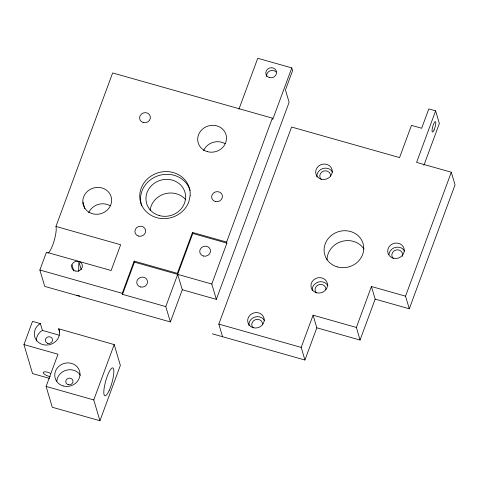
<?xml version="1.0" encoding="UTF-8"?>
<svg xmlns="http://www.w3.org/2000/svg" width="479" height="479" viewBox="0 0 479 479"><rect width="100%" height="100%" fill="white"/><g stroke="black" fill="none" stroke-linecap="round" stroke-linejoin="round"><path stroke-width="0.72" d="M78.712 271.599L78.79 261.366L81.214 269.557M192.48 232.423L177.374 273.341L182.295 289.741L216.34 299.375L211.796 284.029L226.902 243.116L226.597 242.081L192.48 232.423L192.786 233.465L165.782 306.59L170.398 321.954L44.727 286.394L39.871 270.012L46.445 252.211L111.134 270.515L120.648 244.745L55.959 226.441L112.643 72.94L272.359 118.139L272.749 119.451L291.783 67.904L257.738 58.27L238.961 109.116M356.394 327.45L313.086 315.194L316.823 327.81L360.058 340.042L356.394 327.45L371.429 286.514L405.545 296.172L409.288 308.787L375.165 299.13L371.429 286.514M49.565 378.398L32.542 373.584L23.95 344.587L32.512 321.391L40.392 323.618L42.409 330.432L59.294 335.204M59.689 332.198L58.683 328.798L114.2 344.593L120.361 365.399L99.931 420.73L52.265 407.24L46.104 386.439L57.995 354.221L23.95 344.587M165.782 306.59L122.546 294.357L122.235 293.322L134.132 261.103L177.374 273.341M122.546 294.357L134.437 262.139L134.132 261.103M99.931 420.73L93.764 399.923L114.2 344.593M170.398 321.954L182.295 289.741M226.597 242.081L272.359 118.139M216.34 299.375L289.112 102.302L285.454 89.962L292.591 70.635L291.783 67.904M222.561 336.719L218.825 324.103L291.591 127.031L399.564 157.585L411.461 125.366L421.67 128.258L428.807 108.931L435.621 110.859L439.357 123.474L423.921 165.267M212.347 333.827L304.925 360.022L301.189 347.407L313.086 315.194M304.925 360.022L316.823 327.81M435.621 110.859L416.586 162.399L451.314 172.23L455.05 184.846L409.288 308.787M360.058 340.042L375.165 299.13M405.545 296.172L451.314 172.23M40.392 323.618L38.685 324.738A12.699 11.682 -16.5 0 0 42.757 344.575A12.699 11.682 -16.5 0 0 59.324 330.582L58.683 328.798M42.409 330.432L40.697 331.546A12.699 11.682 -16.5 0 0 36.32 340.994M192.786 233.465L226.902 243.116M134.437 262.139L211.796 284.029M39.871 270.012L122.235 293.322M218.825 324.103L301.189 347.407M46.104 386.439L93.764 399.923M82.933 202.198L84.831 208.61M71.898 264.755L73.718 270.898M203.605 150.616A14.514 13.352 -16.5 0 1 225.076 143.688M150.113 210.275A19.962 18.358 -16.5 0 1 164.674 193.869A19.962 18.358 -16.5 0 1 185.774 199.833M266.683 76.646A5.443 5.006 -16.5 0 1 269.647 71.042A5.443 5.006 -16.5 0 1 276.096 72.018M141.688 205.892A25.405 23.369 -16.5 0 1 158.585 175.607A25.405 23.369 -16.5 0 1 190.079 190.432M327.013 259.929A19.962 18.358 -16.5 0 1 341.713 241.458A19.962 18.358 -16.5 0 1 364.028 249.116M248.918 325.51A8.347 7.676 -16.5 0 1 254.918 317.044A8.347 7.676 -16.5 0 1 264.642 320.708M253.068 327.846A5.443 5.006 -16.5 0 1 255.475 319.673A5.443 5.006 -16.5 0 1 262.564 324.528M55.959 226.441A14.514 3.227 -74.2 0 1 53.995 241.266A14.514 3.227 -74.2 0 1 47.888 253.217M388.93 254.642A8.347 7.676 -16.5 0 1 395.66 247.338A8.347 7.676 -16.5 0 1 404.677 251.188M402.312 256.307A5.443 5.006 -16.5 0 0 397.606 249.822L396.193 249.954A5.443 5.006 -16.5 0 0 393.103 258.325M312.2 290.561A8.347 7.676 -16.5 0 1 318.206 282.095A8.347 7.676 -16.5 0 1 327.929 285.765M321.074 179.332A5.443 5.006 -16.5 0 1 323.475 171.153A5.443 5.006 -16.5 0 1 330.564 176.015M88.711 212.706A14.514 13.352 -16.5 0 1 110.188 205.772M79.742 295.962A14.514 13.352 -16.5 0 1 76.82 295.381M325.852 289.579A5.443 5.006 -16.5 0 0 325.768 288.268L325.331 287.041A5.443 5.006 -16.5 0 0 317.493 285.346A5.443 5.006 -16.5 0 0 316.356 292.897M316.918 176.991A8.347 7.676 -16.5 0 1 322.918 168.53A8.347 7.676 -16.5 0 1 332.642 172.195M50.259 376.656A5.443 1.76 20.3 0 1 43.206 372.608A5.443 1.76 20.3 0 1 50.379 373.255M56.797 381.134A12.699 11.682 -16.5 0 1 66.713 370.099A12.699 11.682 -16.5 0 1 80.454 375.35M190.145 195.785L188.804 201.851A25.405 23.369 -16.5 0 1 147.352 212.694A25.405 23.369 -16.5 0 1 156.028 173.5A25.405 23.369 -16.5 0 1 190.145 195.785M83.041 203.946L82.825 200.456A14.514 13.352 -16.5 0 1 104.26 188.822A14.514 13.352 -16.5 0 1 105.637 211.389A14.514 13.352 -16.5 0 1 83.041 203.946M203.336 256.02A5.443 5.006 -16.5 0 0 210.437 250.02A5.443 5.006 -16.5 0 0 201.593 247.517A5.443 5.006 -16.5 0 0 203.336 256.02M207.347 151.639A14.514 13.352 -16.5 0 0 226.274 135.647A14.514 13.352 -16.5 0 0 202.689 128.977A14.514 13.352 -16.5 0 0 207.347 151.639M159.238 215.556A19.962 18.358 -16.5 0 0 185.271 193.57A19.962 18.358 -16.5 0 0 152.837 184.391A19.962 18.358 -16.5 0 0 159.238 215.556M140.359 286.945A5.443 5.006 -16.5 0 0 147.46 280.945A5.443 5.006 -16.5 0 0 138.617 278.443A5.443 5.006 -16.5 0 0 140.359 286.945M269.408 77.586A5.443 5.006 -16.5 0 0 276.503 71.587A5.443 5.006 -16.5 0 0 267.659 69.084A5.443 5.006 -16.5 0 0 269.408 77.586M337.384 266.917A19.962 18.358 -16.5 0 0 363.411 244.931A19.962 18.358 -16.5 0 0 330.977 235.752A19.962 18.358 -16.5 0 0 337.384 266.917M75.221 271.03A5.443 5.006 -16.5 0 0 82.316 265.031A5.443 5.006 -16.5 0 0 73.473 262.528A5.443 5.006 -16.5 0 0 75.221 271.03M143.221 122.516A5.443 5.006 -16.5 0 0 150.322 116.517A5.443 5.006 -16.5 0 0 141.473 114.014A5.443 5.006 -16.5 0 0 143.221 122.516M215.257 201.509A5.443 5.006 -16.5 0 0 222.352 195.51A5.443 5.006 -16.5 0 0 213.508 193.007A5.443 5.006 -16.5 0 0 215.257 201.509M138.509 236.081A5.443 5.006 -16.5 0 0 145.604 230.088A5.443 5.006 -16.5 0 0 136.76 227.579A5.443 5.006 -16.5 0 0 138.509 236.081M393.253 258.175A8.347 7.676 -16.5 0 0 404.138 248.984A8.347 7.676 -16.5 0 0 390.577 245.146A8.347 7.676 -16.5 0 0 393.253 258.175M316.505 292.747A8.347 7.676 -16.5 0 0 327.391 283.556A8.347 7.676 -16.5 0 0 313.829 279.718A8.347 7.676 -16.5 0 0 316.505 292.747M253.217 327.696A8.347 7.676 -16.5 0 0 264.103 318.505A8.347 7.676 -16.5 0 0 250.541 314.667A8.347 7.676 -16.5 0 0 253.217 327.696M434.04 130.06A5.443 1.209 -74.2 0 0 435.483 121.63A5.443 1.209 -74.2 0 0 432.226 128.797A5.443 1.209 -74.2 0 0 434.04 130.06M321.223 179.182A8.347 7.676 -16.5 0 0 332.109 169.985A8.347 7.676 -16.5 0 0 318.541 166.147A8.347 7.676 -16.5 0 0 321.223 179.182M68.198 384.697A3.628 3.341 -16.5 0 0 72.928 380.697A3.628 3.341 -16.5 0 0 67.03 379.027A3.628 3.341 -16.5 0 0 68.198 384.697M109.164 390.463A14.514 3.227 -74.2 0 0 113.008 367.992A14.514 3.227 -74.2 0 0 104.326 387.104A14.514 3.227 -74.2 0 0 109.164 390.463M63.204 385.942A12.699 11.682 -16.5 0 0 79.771 371.949A12.699 11.682 -16.5 0 0 59.133 366.106A12.699 11.682 -16.5 0 0 63.204 385.942M47.756 343.341A3.628 3.341 -16.5 0 0 52.486 339.348A3.628 3.341 -16.5 0 0 46.589 337.677A3.628 3.341 -16.5 0 0 47.756 343.341"/></g></svg>
